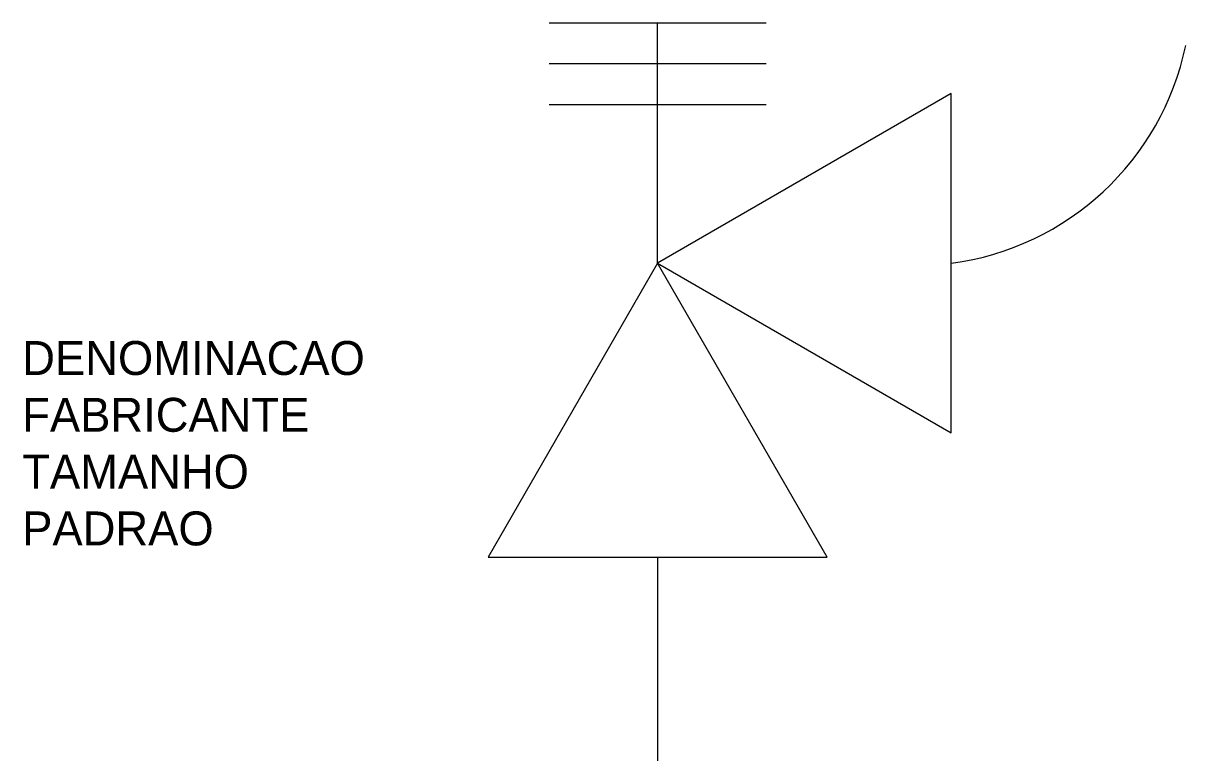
# Model space of a CAD drawing. Extents: x 101 to 272, y 110 to 218.
import ezdxf

# ---------------------------------------------------------------- set-up
doc = ezdxf.new("R2010")
doc.units = 0
doc.layers.add('TUPY', color=3, linetype='CONTINUOUS')

msp = doc.modelspace()

# ---------------------------------------------------------------- linework, layer by layer
at = {"layer": 'TUPY', "color": 0}
for p, q in [((210.27, 218.38), (178.27, 218.38)), ((194.27, 183.02), (194.27, 218.38)), ((210.27, 212.38), (178.27, 212.38)), ((210.27, 206.38), (178.27, 206.38)), ((194.27, 139.72), (194.27, 109.72))]:
    msp.add_line(p, q, dxfattribs=at)
for points in [[(237.58, 158.02), (237.58, 208.02), (194.27, 183.02)], [(169.27, 139.72), (219.27, 139.72), (194.27, 183.02)]]:
    msp.add_lwpolyline(points, close=True, dxfattribs=at)
msp.add_arc((232.22, 223.47), 40.8, 277.5491, 348.1542, dxfattribs=at)

# ---------------------------------------------------------------- texts
at = {"layer": 'TUPY', "color": 0, "flags": 1}
for tag, p, s in [('DENOMINACAO', (100.57, 166.56), 'VALVULA AUXILIAR DE PRESSAO'), ('FABRICANTE', (100.57, 158.19), ''), ('TAMANHO', (100.57, 149.82), ''), ('PADRAO', (100.57, 141.45), '')]:
    msp.add_attdef(tag, p, s, height=5, dxfattribs=at)

doc.saveas('drawing.dxf')
